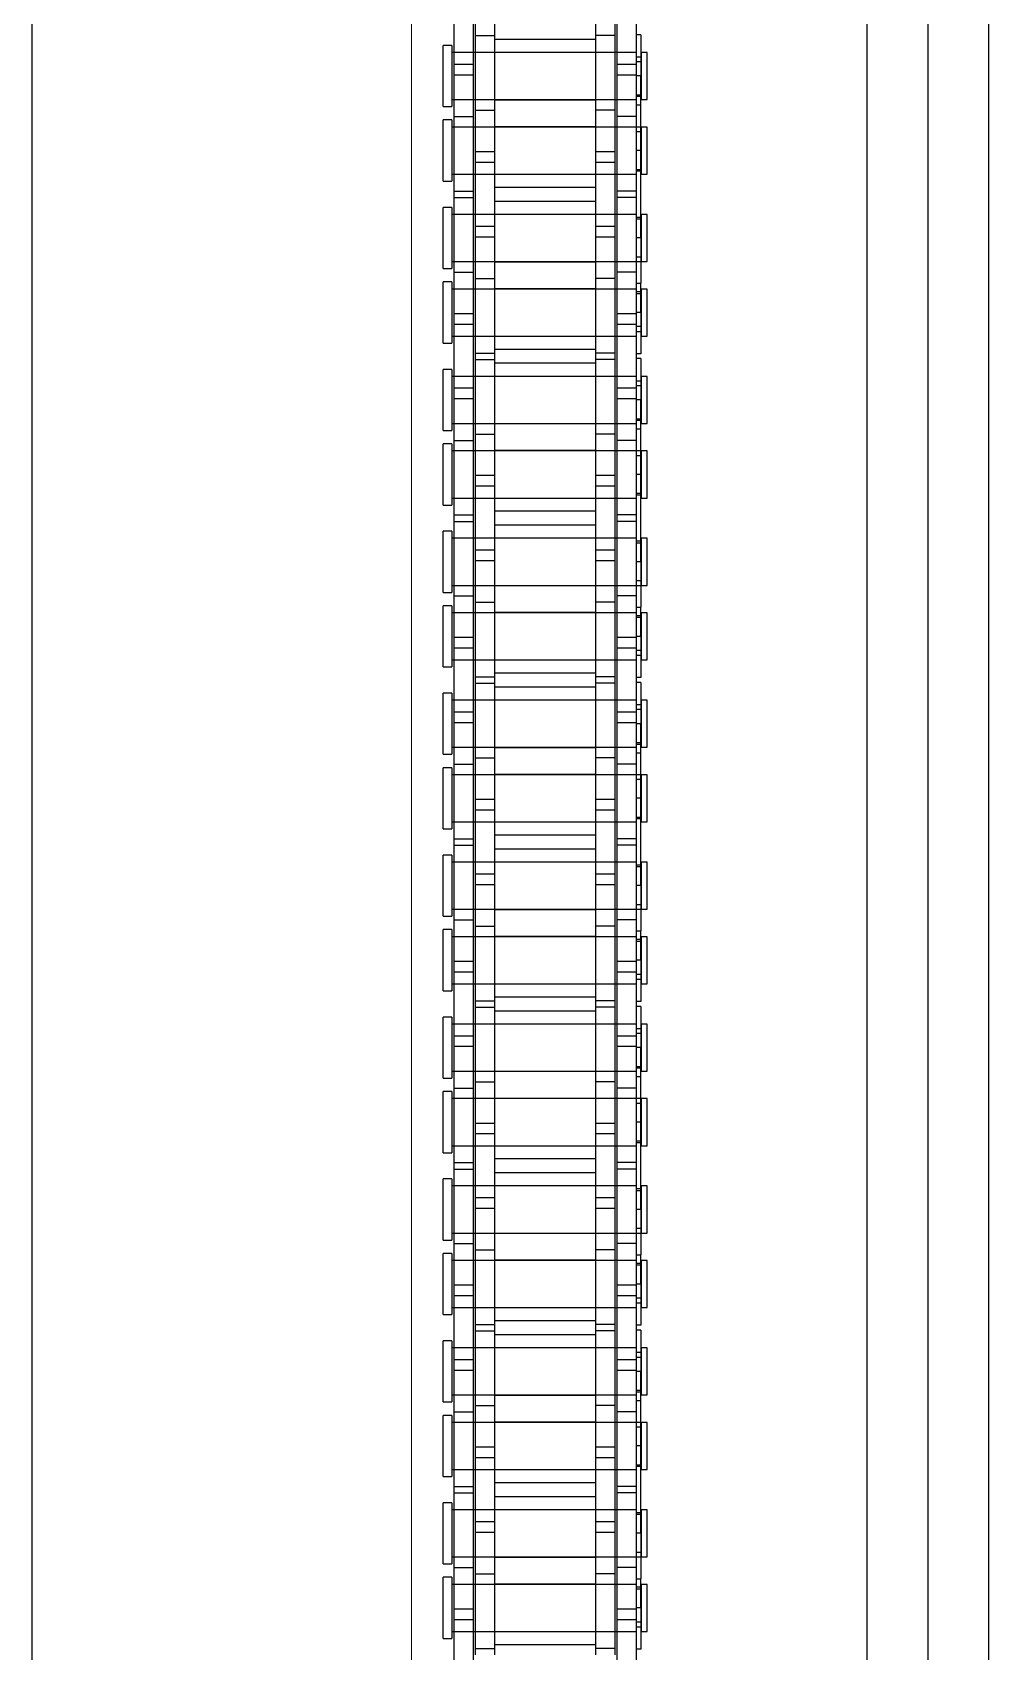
# Model space of a CAD drawing. Header units: metres. Extents: x 0 to 63075, y 0 to 44550.
# Drawn here: x 14171.9 to 14246.9, y 27528.3 to 27655.3 of the extents above; entities that cross this region are included whole.
import ezdxf

# ---------------------------------------------------------------- set-up
doc = ezdxf.new("R2010")
doc.units = ezdxf.units.M
doc.header["$LTSCALE"] = 75
for name, pattern in [('CENTER2', [28.575, 19.05, -3.175, 3.175, -3.175]), ('CENTERX2', [101.6, 63.5, -12.7, 12.7, -12.7]), ('HIDDEN2', [4.7625, 3.175, -1.5875])]:
    doc.linetypes.add(name, pattern=pattern)
for name, color, linetype in [('SC1', 7, 'CENTER2'), ('SDM', 7, 'Continuous'), ('SL4', 4, 'Continuous'), ('ST1', 7, 'HIDDEN2')]:
    doc.layers.add(name, color=color, linetype=linetype)

# ---------------------------------------------------------------- blocks, each defined once
blk = doc.blocks.new('A$Ca53c419a')
at = {"layer": 'SL4'}
for p, q in [((2339.74, 281.24), (3664.71, 281.24)), ((2339.74, 215.76), (3664.71, 215.76)), ((3664.71, 206.24), (2339.74, 206.24))]:
    blk.add_line(p, q, dxfattribs=at)
at = {"layer": 'ST1'}
for p, q in [((3099.53, 249), (3104.33, 249)), ((3099.53, 249), (3099.53, 248.34)), ((3104.33, 248.34), (3104.33, 249)), ((3105.38, 249), (3110.17, 249)), ((3105.38, 249), (3105.38, 248.34)), ((3110.17, 248.34), (3110.17, 249)), ((3112.23, 249), (3117.03, 249)), ((3112.23, 249), (3112.23, 248.34)), ((3117.03, 248.34), (3117.03, 249)), ((3118.08, 249), (3122.87, 249)), ((3118.08, 249), (3118.08, 248.34)), ((3122.87, 248.34), (3122.87, 249)), ((3124.93, 249), (3129.73, 249)), ((3124.93, 249), (3124.93, 248.34)), ((3129.73, 248.34), (3129.73, 249)), ((3130.78, 249), (3135.57, 249)), ((3130.78, 249), (3130.78, 248.34)), ((3135.57, 248.34), (3135.57, 249)), ((3137.63, 249), (3142.43, 249)), ((3137.63, 249), (3137.63, 248.34)), ((3142.43, 248.34), (3142.43, 249)), ((3143.48, 249), (3148.27, 249)), ((3143.48, 249), (3143.48, 248.34)), ((3148.27, 248.34), (3148.27, 249)), ((3150.33, 249), (3155.13, 249)), ((3150.33, 249), (3150.33, 248.34)), ((3155.13, 248.34), (3155.13, 249)), ((3156.18, 249), (3160.97, 249)), ((3156.18, 249), (3156.18, 248.34)), ((3160.97, 248.34), (3160.97, 249)), ((3163.03, 249), (3167.83, 249)), ((3163.03, 249), (3163.03, 248.34)), ((3167.83, 248.34), (3167.83, 249)), ((3168.88, 249), (3173.67, 249)), ((3168.88, 249), (3168.88, 248.34)), ((3173.67, 248.34), (3173.67, 249)), ((3175.73, 249), (3180.53, 249)), ((3175.73, 249), (3175.73, 248.34)), ((3180.53, 248.34), (3180.53, 249)), ((3181.58, 249), (3186.37, 249)), ((3181.58, 249), (3181.58, 248.34)), ((3186.37, 248.34), (3186.37, 249)), ((3188.43, 249), (3193.23, 249)), ((3188.43, 249), (3188.43, 248.34)), ((3193.23, 248.34), (3193.23, 249)), ((3194.28, 249), (3199.07, 249)), ((3194.28, 249), (3194.28, 248.34)), ((3199.07, 248.34), (3199.07, 249)), ((3201.13, 249), (3205.93, 249)), ((3201.13, 249), (3201.13, 248.34)), ((3205.93, 248.34), (3205.93, 249)), ((3206.98, 249), (3211.77, 249)), ((3206.98, 249), (3206.98, 248.34)), ((3211.77, 248.34), (3211.77, 249)), ((3213.83, 249), (3218.63, 249)), ((3213.83, 249), (3213.83, 248.34)), ((3218.63, 248.34), (3218.63, 249)), ((3219.68, 249), (3224.47, 249)), ((3219.68, 249), (3219.68, 248.34)), ((3224.47, 248.34), (3224.47, 249)), ((3091.9, 248.16), (3101, 248.16)), ((3104.33, 248.34), (3099.53, 248.34)), ((3100.08, 248.34), (3100.08, 233.84)), ((3100.08, 248.16), (3100.08, 246.64)), ((3101, 248.16), (3101.86, 248.16)), ((3101, 246.64), (3101, 248.16)), ((3101.86, 248.16), (3110.95, 248.16)), ((3101.86, 248.16), (3101.86, 246.64)), ((3103.77, 233.84), (3103.77, 248.34)), ((3103.77, 246.64), (3103.77, 248.16)), ((3105.1, 248.16), (3105.1, 246.64)), ((3110.17, 248.34), (3105.38, 248.34)), ((3105.93, 248.34), (3105.93, 233.84)), ((3105.93, 248.16), (3105.93, 246.64)), ((3109.62, 233.84), (3109.62, 248.34)), ((3109.62, 246.64), (3109.62, 248.16)), ((3110.95, 248.16), (3110.95, 246.64)), ((3110.95, 248.16), (3117.3, 248.16)), ((3111.45, 248.16), (3111.45, 246.64)), ((3117.03, 248.34), (3112.23, 248.34)), ((3112.78, 248.34), (3112.78, 233.84)), ((3112.78, 248.16), (3112.78, 246.64)), ((3116.47, 233.84), (3116.47, 248.34)), ((3116.47, 246.64), (3116.47, 248.16)), ((3117.3, 248.16), (3117.3, 246.64)), ((3117.3, 248.16), (3126.4, 248.16)), ((3122.87, 248.34), (3118.08, 248.34)), ((3118.63, 248.34), (3118.63, 233.84)), ((3118.63, 248.16), (3118.63, 246.64)), ((3120.55, 246.64), (3120.55, 248.16)), ((3121.41, 248.16), (3121.41, 246.64)), ((3122.32, 233.84), (3122.32, 248.34)), ((3122.32, 246.64), (3122.32, 248.16)), ((3129.73, 248.34), (3124.93, 248.34)), ((3125.48, 248.34), (3125.48, 233.84)), ((3125.48, 248.16), (3125.48, 246.64)), ((3126.4, 248.16), (3127.26, 248.16)), ((3126.4, 246.64), (3126.4, 248.16)), ((3127.26, 248.16), (3136.35, 248.16)), ((3127.26, 248.16), (3127.26, 246.64)), ((3129.17, 233.84), (3129.17, 248.34)), ((3129.17, 246.64), (3129.17, 248.16)), ((3130.5, 248.16), (3130.5, 246.64)), ((3135.57, 248.34), (3130.78, 248.34)), ((3131.33, 248.34), (3131.33, 233.84)), ((3131.33, 248.16), (3131.33, 246.64)), ((3135.02, 233.84), (3135.02, 248.34)), ((3135.02, 246.64), (3135.02, 248.16)), ((3136.35, 248.16), (3136.35, 246.64)), ((3136.35, 248.16), (3142.7, 248.16)), ((3136.85, 248.16), (3136.85, 246.64)), ((3142.43, 248.34), (3137.63, 248.34)), ((3138.18, 248.34), (3138.18, 233.84)), ((3138.18, 248.16), (3138.18, 246.64)), ((3141.87, 233.84), (3141.87, 248.34)), ((3141.87, 246.64), (3141.87, 248.16)), ((3142.7, 248.16), (3142.7, 246.64)), ((3142.7, 248.16), (3151.8, 248.16)), ((3148.27, 248.34), (3143.48, 248.34)), ((3144.03, 248.34), (3144.03, 233.84)), ((3144.03, 248.16), (3144.03, 246.64)), ((3145.95, 246.64), (3145.95, 248.16)), ((3146.81, 248.16), (3146.81, 246.64)), ((3147.72, 233.84), (3147.72, 248.34)), ((3147.72, 246.64), (3147.72, 248.16)), ((3155.13, 248.34), (3150.33, 248.34)), ((3150.88, 248.34), (3150.88, 233.84)), ((3150.88, 248.16), (3150.88, 246.64)), ((3151.8, 248.16), (3152.66, 248.16)), ((3151.8, 246.64), (3151.8, 248.16)), ((3152.66, 248.16), (3161.75, 248.16)), ((3152.66, 248.16), (3152.66, 246.64)), ((3154.57, 233.84), (3154.57, 248.34)), ((3154.57, 246.64), (3154.57, 248.16)), ((3155.9, 248.16), (3155.9, 246.64)), ((3160.97, 248.34), (3156.18, 248.34)), ((3156.73, 248.34), (3156.73, 233.84)), ((3156.73, 248.16), (3156.73, 246.64)), ((3160.42, 233.84), (3160.42, 248.34)), ((3160.42, 246.64), (3160.42, 248.16)), ((3161.75, 248.16), (3161.75, 246.64)), ((3161.75, 248.16), (3168.1, 248.16)), ((3162.25, 248.16), (3162.25, 246.64)), ((3167.83, 248.34), (3163.03, 248.34)), ((3163.58, 248.34), (3163.58, 233.84)), ((3163.58, 248.16), (3163.58, 246.64)), ((3167.27, 233.84), (3167.27, 248.34)), ((3167.27, 246.64), (3167.27, 248.16)), ((3168.1, 248.16), (3168.1, 246.64)), ((3168.1, 248.16), (3177.2, 248.16)), ((3173.67, 248.34), (3168.88, 248.34)), ((3169.43, 248.34), (3169.43, 233.84)), ((3169.43, 248.16), (3169.43, 246.64)), ((3171.35, 246.64), (3171.35, 248.16)), ((3172.21, 248.16), (3172.21, 246.64)), ((3173.12, 233.84), (3173.12, 248.34)), ((3173.12, 246.64), (3173.12, 248.16)), ((3180.53, 248.34), (3175.73, 248.34)), ((3176.28, 248.34), (3176.28, 233.84)), ((3176.28, 248.16), (3176.28, 246.64)), ((3177.2, 248.16), (3178.06, 248.16)), ((3177.2, 246.64), (3177.2, 248.16)), ((3178.06, 248.16), (3187.15, 248.16)), ((3178.06, 248.16), (3178.06, 246.64)), ((3179.97, 233.84), (3179.97, 248.34)), ((3179.97, 246.64), (3179.97, 248.16)), ((3181.3, 248.16), (3181.3, 246.64)), ((3186.37, 248.34), (3181.58, 248.34)), ((3182.13, 248.34), (3182.13, 233.84)), ((3182.13, 248.16), (3182.13, 246.64)), ((3185.82, 233.84), (3185.82, 248.34)), ((3185.82, 246.64), (3185.82, 248.16)), ((3187.15, 248.16), (3187.15, 246.64)), ((3187.15, 248.16), (3193.5, 248.16)), ((3187.65, 248.16), (3187.65, 246.64)), ((3193.23, 248.34), (3188.43, 248.34)), ((3188.98, 248.34), (3188.98, 233.84)), ((3188.98, 248.16), (3188.98, 246.64)), ((3192.67, 233.84), (3192.67, 248.34)), ((3192.67, 246.64), (3192.67, 248.16)), ((3193.5, 248.16), (3193.5, 246.64)), ((3193.5, 248.16), (3202.6, 248.16)), ((3199.07, 248.34), (3194.28, 248.34)), ((3194.83, 248.34), (3194.83, 233.84)), ((3194.83, 248.16), (3194.83, 246.64)), ((3196.75, 246.64), (3196.75, 248.16)), ((3197.61, 248.16), (3197.61, 246.64)), ((3198.52, 233.84), (3198.52, 248.34)), ((3198.52, 246.64), (3198.52, 248.16)), ((3205.93, 248.34), (3201.13, 248.34)), ((3201.68, 248.34), (3201.68, 233.84)), ((3201.68, 248.16), (3201.68, 246.64)), ((3202.6, 248.16), (3203.46, 248.16)), ((3202.6, 246.64), (3202.6, 248.16)), ((3203.46, 248.16), (3212.55, 248.16)), ((3203.46, 248.16), (3203.46, 246.64)), ((3205.37, 233.84), (3205.37, 248.34)), ((3205.37, 246.64), (3205.37, 248.16)), ((3206.7, 248.16), (3206.7, 246.64)), ((3211.77, 248.34), (3206.98, 248.34)), ((3207.53, 248.34), (3207.53, 233.84)), ((3207.53, 248.16), (3207.53, 246.64)), ((3211.22, 233.84), (3211.22, 248.34)), ((3211.22, 246.64), (3211.22, 248.16)), ((3212.55, 248.16), (3212.55, 246.64)), ((3212.55, 248.16), (3218.9, 248.16)), ((3213.05, 248.16), (3213.05, 246.64)), ((3218.63, 248.34), (3213.83, 248.34)), ((3214.38, 248.34), (3214.38, 233.84)), ((3214.38, 248.16), (3214.38, 246.64)), ((3218.07, 233.84), (3218.07, 248.34)), ((3218.07, 246.64), (3218.07, 248.16)), ((3218.9, 248.16), (3218.9, 246.64)), ((3218.9, 248.16), (3228, 248.16)), ((3224.47, 248.34), (3219.68, 248.34)), ((3220.23, 248.34), (3220.23, 233.84)), ((3220.23, 248.16), (3220.23, 246.64)), ((3222.15, 246.64), (3222.15, 248.16)), ((3223.01, 248.16), (3223.01, 246.64)), ((3223.92, 233.84), (3223.92, 248.34)), ((3223.92, 246.64), (3223.92, 248.16)), ((3091.9, 246.64), (3101, 246.64)), ((3098.25, 246.48), (3104.6, 246.48)), ((3098.75, 246.48), (3098.75, 244.96)), ((3100.08, 246.48), (3100.08, 244.96)), ((3101, 246.64), (3101.86, 246.64)), ((3101.86, 246.64), (3110.95, 246.64)), ((3103.77, 244.96), (3103.77, 246.48)), ((3104.6, 246.48), (3104.6, 244.96)), ((3104.6, 246.48), (3113.7, 246.48)), ((3105.93, 246.48), (3105.93, 244.96)), ((3107.85, 244.96), (3107.85, 246.48)), ((3108.71, 246.48), (3108.71, 244.96)), ((3109.62, 244.96), (3109.62, 246.48)), ((3110.95, 246.64), (3117.3, 246.64)), ((3112.78, 246.48), (3112.78, 244.96)), ((3113.7, 246.48), (3114.56, 246.48)), ((3113.7, 244.96), (3113.7, 246.48)), ((3114.56, 246.48), (3123.65, 246.48)), ((3114.56, 246.48), (3114.56, 244.96)), ((3116.47, 244.96), (3116.47, 246.48)), ((3117.3, 246.64), (3126.4, 246.64)), ((3117.8, 246.48), (3117.8, 244.96)), ((3118.63, 246.48), (3118.63, 244.96)), ((3122.32, 244.96), (3122.32, 246.48)), ((3123.65, 246.48), (3123.65, 244.96)), ((3123.65, 246.48), (3130, 246.48)), ((3124.15, 246.48), (3124.15, 244.96)), ((3125.48, 246.48), (3125.48, 244.96)), ((3126.4, 246.64), (3127.26, 246.64)), ((3127.26, 246.64), (3136.35, 246.64)), ((3129.17, 244.96), (3129.17, 246.48)), ((3130, 246.48), (3130, 244.96)), ((3130, 246.48), (3139.1, 246.48)), ((3131.33, 246.48), (3131.33, 244.96)), ((3133.25, 244.96), (3133.25, 246.48)), ((3134.11, 246.48), (3134.11, 244.96)), ((3135.02, 244.96), (3135.02, 246.48)), ((3136.35, 246.64), (3142.7, 246.64)), ((3138.18, 246.48), (3138.18, 244.96)), ((3139.1, 246.48), (3139.96, 246.48)), ((3139.1, 244.96), (3139.1, 246.48)), ((3139.96, 246.48), (3149.05, 246.48)), ((3139.96, 246.48), (3139.96, 244.96)), ((3141.87, 244.96), (3141.87, 246.48)), ((3142.7, 246.64), (3151.8, 246.64)), ((3143.2, 246.48), (3143.2, 244.96)), ((3144.03, 246.48), (3144.03, 244.96)), ((3147.72, 244.96), (3147.72, 246.48)), ((3149.05, 246.48), (3149.05, 244.96)), ((3149.05, 246.48), (3155.4, 246.48)), ((3149.55, 246.48), (3149.55, 244.96)), ((3150.88, 246.48), (3150.88, 244.96)), ((3151.8, 246.64), (3152.66, 246.64)), ((3152.66, 246.64), (3161.75, 246.64)), ((3154.57, 244.96), (3154.57, 246.48)), ((3155.4, 246.48), (3155.4, 244.96)), ((3155.4, 246.48), (3164.5, 246.48)), ((3156.73, 246.48), (3156.73, 244.96)), ((3158.65, 244.96), (3158.65, 246.48)), ((3159.51, 246.48), (3159.51, 244.96)), ((3160.42, 244.96), (3160.42, 246.48)), ((3161.75, 246.64), (3168.1, 246.64)), ((3163.58, 246.48), (3163.58, 244.96)), ((3164.5, 246.48), (3165.36, 246.48)), ((3164.5, 244.96), (3164.5, 246.48)), ((3165.36, 246.48), (3174.45, 246.48)), ((3165.36, 246.48), (3165.36, 244.96)), ((3167.27, 244.96), (3167.27, 246.48)), ((3168.1, 246.64), (3177.2, 246.64)), ((3168.6, 246.48), (3168.6, 244.96)), ((3169.43, 246.48), (3169.43, 244.96)), ((3173.12, 244.96), (3173.12, 246.48)), ((3174.45, 246.48), (3174.45, 244.96)), ((3174.45, 246.48), (3180.8, 246.48)), ((3174.95, 246.48), (3174.95, 244.96)), ((3176.28, 246.48), (3176.28, 244.96)), ((3177.2, 246.64), (3178.06, 246.64)), ((3178.06, 246.64), (3187.15, 246.64)), ((3179.97, 244.96), (3179.97, 246.48)), ((3180.8, 246.48), (3180.8, 244.96)), ((3180.8, 246.48), (3189.9, 246.48)), ((3182.13, 246.48), (3182.13, 244.96)), ((3184.05, 244.96), (3184.05, 246.48)), ((3184.91, 246.48), (3184.91, 244.96)), ((3185.82, 244.96), (3185.82, 246.48)), ((3187.15, 246.64), (3193.5, 246.64)), ((3188.98, 246.48), (3188.98, 244.96)), ((3189.9, 246.48), (3190.76, 246.48)), ((3189.9, 244.96), (3189.9, 246.48)), ((3190.76, 246.48), (3199.85, 246.48)), ((3190.76, 246.48), (3190.76, 244.96)), ((3192.67, 244.96), (3192.67, 246.48)), ((3193.5, 246.64), (3202.6, 246.64)), ((3194, 246.48), (3194, 244.96)), ((3194.83, 246.48), (3194.83, 244.96)), ((3198.52, 244.96), (3198.52, 246.48)), ((3199.85, 246.48), (3199.85, 244.96)), ((3199.85, 246.48), (3206.2, 246.48)), ((3200.35, 246.48), (3200.35, 244.96)), ((3201.68, 246.48), (3201.68, 244.96)), ((3202.6, 246.64), (3203.46, 246.64)), ((3203.46, 246.64), (3212.55, 246.64)), ((3205.37, 244.96), (3205.37, 246.48)), ((3206.2, 246.48), (3206.2, 244.96)), ((3206.2, 246.48), (3215.3, 246.48)), ((3207.53, 246.48), (3207.53, 244.96)), ((3209.45, 244.96), (3209.45, 246.48)), ((3210.31, 246.48), (3210.31, 244.96)), ((3211.22, 244.96), (3211.22, 246.48)), ((3212.55, 246.64), (3218.9, 246.64)), ((3214.38, 246.48), (3214.38, 244.96)), ((3215.3, 246.48), (3216.16, 246.48)), ((3215.3, 244.96), (3215.3, 246.48)), ((3216.16, 246.48), (3225.25, 246.48)), ((3216.16, 246.48), (3216.16, 244.96)), ((3218.07, 244.96), (3218.07, 246.48)), ((3218.9, 246.64), (3228, 246.64)), ((3219.4, 246.48), (3219.4, 244.96)), ((3220.23, 246.48), (3220.23, 244.96)), ((3223.92, 244.96), (3223.92, 246.48)), ((3225.25, 246.48), (3225.25, 244.96)), ((3225.25, 246.48), (3231.6, 246.48)), ((3098.25, 244.96), (3104.6, 244.96)), ((3099.04, 237.03), (3099.04, 244.96)), ((3100.08, 244.96), (3100.08, 237.03)), ((3103.77, 237.03), (3103.77, 244.96)), ((3103.82, 244.96), (3103.82, 237.03)), ((3104.6, 244.96), (3113.7, 244.96)), ((3105.89, 237.03), (3105.89, 244.96)), ((3105.93, 244.96), (3105.93, 237.03)), ((3109.62, 237.03), (3109.62, 244.96)), ((3110.67, 244.96), (3110.67, 237.03)), ((3111.74, 237.03), (3111.74, 244.96)), ((3112.78, 244.96), (3112.78, 237.03)), ((3113.7, 244.96), (3114.56, 244.96)), ((3114.56, 244.96), (3123.65, 244.96)), ((3116.47, 237.03), (3116.47, 244.96)), ((3116.52, 244.96), (3116.52, 237.03)), ((3118.59, 237.03), (3118.59, 244.96)), ((3118.63, 244.96), (3118.63, 237.03)), ((3122.32, 237.03), (3122.32, 244.96)), ((3123.37, 244.96), (3123.37, 237.03)), ((3123.65, 244.96), (3130, 244.96)), ((3124.44, 237.03), (3124.44, 244.96)), ((3125.48, 244.96), (3125.48, 237.03)), ((3129.17, 237.03), (3129.17, 244.96)), ((3129.22, 244.96), (3129.22, 237.03)), ((3130, 244.96), (3139.1, 244.96)), ((3131.29, 237.03), (3131.29, 244.96)), ((3131.33, 244.96), (3131.33, 237.03)), ((3135.02, 237.03), (3135.02, 244.96)), ((3136.07, 244.96), (3136.07, 237.03)), ((3137.14, 237.03), (3137.14, 244.96)), ((3138.18, 244.96), (3138.18, 237.03)), ((3139.1, 244.96), (3139.96, 244.96)), ((3139.96, 244.96), (3149.05, 244.96)), ((3141.87, 237.03), (3141.87, 244.96)), ((3141.92, 244.96), (3141.92, 237.03)), ((3143.99, 237.03), (3143.99, 244.96)), ((3144.03, 244.96), (3144.03, 237.03)), ((3147.72, 237.03), (3147.72, 244.96)), ((3148.77, 244.96), (3148.77, 237.03)), ((3149.05, 244.96), (3155.4, 244.96)), ((3149.84, 237.03), (3149.84, 244.96)), ((3150.88, 244.96), (3150.88, 237.03)), ((3154.57, 237.03), (3154.57, 244.96)), ((3154.62, 244.96), (3154.62, 237.03)), ((3155.4, 244.96), (3164.5, 244.96)), ((3156.69, 237.03), (3156.69, 244.96)), ((3156.73, 244.96), (3156.73, 237.03)), ((3160.42, 237.03), (3160.42, 244.96)), ((3161.47, 244.96), (3161.47, 237.03)), ((3162.54, 237.03), (3162.54, 244.96)), ((3163.58, 244.96), (3163.58, 237.03)), ((3164.5, 244.96), (3165.36, 244.96)), ((3165.36, 244.96), (3174.45, 244.96)), ((3167.27, 237.03), (3167.27, 244.96)), ((3167.32, 244.96), (3167.32, 237.03)), ((3169.39, 237.03), (3169.39, 244.96)), ((3169.43, 244.96), (3169.43, 237.03)), ((3173.12, 237.03), (3173.12, 244.96)), ((3174.17, 244.96), (3174.17, 237.03)), ((3174.45, 244.96), (3180.8, 244.96)), ((3175.24, 237.03), (3175.24, 244.96)), ((3176.28, 244.96), (3176.28, 237.03)), ((3179.97, 237.03), (3179.97, 244.96)), ((3180.02, 244.96), (3180.02, 237.03)), ((3180.8, 244.96), (3189.9, 244.96)), ((3182.09, 237.03), (3182.09, 244.96)), ((3182.13, 244.96), (3182.13, 237.03)), ((3185.82, 237.03), (3185.82, 244.96)), ((3186.87, 244.96), (3186.87, 237.03)), ((3187.94, 237.03), (3187.94, 244.96)), ((3188.98, 244.96), (3188.98, 237.03)), ((3189.9, 244.96), (3190.76, 244.96)), ((3190.76, 244.96), (3199.85, 244.96)), ((3192.67, 237.03), (3192.67, 244.96)), ((3192.72, 244.96), (3192.72, 237.03)), ((3194.79, 237.03), (3194.79, 244.96)), ((3194.83, 244.96), (3194.83, 237.03)), ((3198.52, 237.03), (3198.52, 244.96)), ((3199.57, 244.96), (3199.57, 237.03)), ((3199.85, 244.96), (3206.2, 244.96)), ((3200.64, 237.03), (3200.64, 244.96)), ((3201.68, 244.96), (3201.68, 237.03)), ((3205.37, 237.03), (3205.37, 244.96)), ((3205.42, 244.96), (3205.42, 237.03)), ((3206.2, 244.96), (3215.3, 244.96)), ((3207.49, 237.03), (3207.49, 244.96)), ((3207.53, 244.96), (3207.53, 237.03)), ((3211.22, 237.03), (3211.22, 244.96)), ((3212.27, 244.96), (3212.27, 237.03)), ((3213.34, 237.03), (3213.34, 244.96)), ((3214.38, 244.96), (3214.38, 237.03)), ((3215.3, 244.96), (3216.16, 244.96)), ((3216.16, 244.96), (3225.25, 244.96)), ((3218.07, 237.03), (3218.07, 244.96)), ((3218.12, 244.96), (3218.12, 237.03)), ((3220.19, 237.03), (3220.19, 244.96)), ((3220.23, 244.96), (3220.23, 237.03)), ((3223.92, 237.03), (3223.92, 244.96)), ((3224.97, 244.96), (3224.97, 237.03)), ((3225.25, 244.96), (3231.6, 244.96)), ((3098.25, 237.03), (3104.6, 237.03)), ((3098.75, 235.51), (3098.75, 237.03)), ((3100.08, 237.03), (3100.08, 235.51)), ((3103.77, 235.51), (3103.77, 237.03)), ((3104.6, 235.51), (3104.6, 237.03)), ((3104.6, 237.03), (3113.7, 237.03)), ((3105.93, 237.03), (3105.93, 235.51)), ((3107.85, 235.51), (3107.85, 237.03)), ((3108.71, 237.03), (3108.71, 235.51)), ((3109.62, 235.51), (3109.62, 237.03)), ((3112.78, 237.03), (3112.78, 235.51)), ((3113.7, 237.03), (3114.56, 237.03)), ((3113.7, 235.51), (3113.7, 237.03)), ((3114.56, 237.03), (3123.65, 237.03)), ((3114.56, 237.03), (3114.56, 235.51)), ((3116.47, 235.51), (3116.47, 237.03)), ((3117.8, 235.51), (3117.8, 237.03)), ((3118.63, 237.03), (3118.63, 235.51)), ((3122.32, 235.51), (3122.32, 237.03)), ((3123.65, 235.51), (3123.65, 237.03)), ((3123.65, 237.03), (3130, 237.03)), ((3124.15, 235.51), (3124.15, 237.03)), ((3125.48, 237.03), (3125.48, 235.51)), ((3129.17, 235.51), (3129.17, 237.03)), ((3130, 235.51), (3130, 237.03)), ((3130, 237.03), (3139.1, 237.03)), ((3131.33, 237.03), (3131.33, 235.51)), ((3133.25, 235.51), (3133.25, 237.03)), ((3134.11, 237.03), (3134.11, 235.51)), ((3135.02, 235.51), (3135.02, 237.03)), ((3138.18, 237.03), (3138.18, 235.51)), ((3139.1, 237.03), (3139.96, 237.03)), ((3139.1, 235.51), (3139.1, 237.03)), ((3139.96, 237.03), (3149.05, 237.03)), ((3139.96, 237.03), (3139.96, 235.51)), ((3141.87, 235.51), (3141.87, 237.03)), ((3143.2, 235.51), (3143.2, 237.03)), ((3144.03, 237.03), (3144.03, 235.51)), ((3147.72, 235.51), (3147.72, 237.03)), ((3149.05, 235.51), (3149.05, 237.03)), ((3149.05, 237.03), (3155.4, 237.03)), ((3149.55, 235.51), (3149.55, 237.03)), ((3150.88, 237.03), (3150.88, 235.51)), ((3154.57, 235.51), (3154.57, 237.03)), ((3155.4, 235.51), (3155.4, 237.03)), ((3155.4, 237.03), (3164.5, 237.03)), ((3156.73, 237.03), (3156.73, 235.51)), ((3158.65, 235.51), (3158.65, 237.03)), ((3159.51, 237.03), (3159.51, 235.51)), ((3160.42, 235.51), (3160.42, 237.03)), ((3163.58, 237.03), (3163.58, 235.51)), ((3164.5, 237.03), (3165.36, 237.03)), ((3164.5, 235.51), (3164.5, 237.03)), ((3165.36, 237.03), (3174.45, 237.03)), ((3165.36, 237.03), (3165.36, 235.51)), ((3167.27, 235.51), (3167.27, 237.03)), ((3168.6, 235.51), (3168.6, 237.03)), ((3169.43, 237.03), (3169.43, 235.51)), ((3173.12, 235.51), (3173.12, 237.03)), ((3174.45, 235.51), (3174.45, 237.03)), ((3174.45, 237.03), (3180.8, 237.03)), ((3174.95, 235.51), (3174.95, 237.03)), ((3176.28, 237.03), (3176.28, 235.51)), ((3179.97, 235.51), (3179.97, 237.03)), ((3180.8, 235.51), (3180.8, 237.03)), ((3180.8, 237.03), (3189.9, 237.03)), ((3182.13, 237.03), (3182.13, 235.51)), ((3184.05, 235.51), (3184.05, 237.03)), ((3184.91, 237.03), (3184.91, 235.51)), ((3185.82, 235.51), (3185.82, 237.03)), ((3188.98, 237.03), (3188.98, 235.51)), ((3189.9, 237.03), (3190.76, 237.03)), ((3189.9, 235.51), (3189.9, 237.03)), ((3190.76, 237.03), (3199.85, 237.03)), ((3190.76, 237.03), (3190.76, 235.51)), ((3192.67, 235.51), (3192.67, 237.03)), ((3194, 235.51), (3194, 237.03)), ((3194.83, 237.03), (3194.83, 235.51)), ((3198.52, 235.51), (3198.52, 237.03)), ((3199.85, 235.51), (3199.85, 237.03)), ((3199.85, 237.03), (3206.2, 237.03)), ((3200.35, 235.51), (3200.35, 237.03)), ((3201.68, 237.03), (3201.68, 235.51)), ((3205.37, 235.51), (3205.37, 237.03)), ((3206.2, 235.51), (3206.2, 237.03)), ((3206.2, 237.03), (3215.3, 237.03)), ((3207.53, 237.03), (3207.53, 235.51)), ((3209.45, 235.51), (3209.45, 237.03)), ((3210.31, 237.03), (3210.31, 235.51)), ((3211.22, 235.51), (3211.22, 237.03)), ((3214.38, 237.03), (3214.38, 235.51)), ((3215.3, 237.03), (3216.16, 237.03)), ((3215.3, 235.51), (3215.3, 237.03)), ((3216.16, 237.03), (3225.25, 237.03)), ((3216.16, 237.03), (3216.16, 235.51)), ((3218.07, 235.51), (3218.07, 237.03)), ((3219.4, 235.51), (3219.4, 237.03)), ((3220.23, 237.03), (3220.23, 235.51)), ((3223.92, 235.51), (3223.92, 237.03)), ((3225.25, 235.51), (3225.25, 237.03)), ((3225.25, 237.03), (3231.6, 237.03)), ((3091.9, 235.36), (3101, 235.36)), ((3098.25, 235.51), (3104.6, 235.51)), ((3100.08, 235.36), (3100.08, 233.84)), ((3101, 235.36), (3101.86, 235.36)), ((3101, 233.84), (3101, 235.36)), ((3101.86, 235.36), (3110.95, 235.36)), ((3101.86, 235.36), (3101.86, 233.84)), ((3103.77, 233.84), (3103.77, 235.36)), ((3104.6, 235.51), (3113.7, 235.51)), ((3105.1, 233.84), (3105.1, 235.36)), ((3105.93, 235.36), (3105.93, 233.51)), ((3109.62, 233.84), (3109.62, 235.36)), ((3110.95, 233.84), (3110.95, 235.36)), ((3110.95, 235.36), (3117.3, 235.36)), ((3111.45, 233.84), (3111.45, 235.36)), ((3112.78, 235.36), (3112.78, 233.84)), ((3113.7, 235.51), (3114.56, 235.51)), ((3114.56, 235.51), (3123.65, 235.51)), ((3116.47, 233.51), (3116.47, 235.36)), ((3117.3, 233.84), (3117.3, 235.36)), ((3117.3, 235.36), (3126.4, 235.36)), ((3118.63, 235.36), (3118.63, 233.84)), ((3120.55, 233.84), (3120.55, 235.36)), ((3121.41, 235.36), (3121.41, 233.84)), ((3122.32, 233.84), (3122.32, 235.36)), ((3123.65, 235.51), (3130, 235.51)), ((3125.48, 235.36), (3125.48, 233.84)), ((3126.4, 235.36), (3127.26, 235.36)), ((3126.4, 233.84), (3126.4, 235.36)), ((3127.26, 235.36), (3136.35, 235.36)), ((3127.26, 235.36), (3127.26, 233.84)), ((3129.17, 233.84), (3129.17, 235.36)), ((3130, 235.51), (3139.1, 235.51)), ((3130.5, 233.84), (3130.5, 235.36)), ((3131.33, 235.36), (3131.33, 233.51)), ((3135.02, 233.84), (3135.02, 235.36)), ((3136.35, 233.84), (3136.35, 235.36)), ((3136.35, 235.36), (3142.7, 235.36)), ((3136.85, 233.84), (3136.85, 235.36)), ((3138.18, 235.36), (3138.18, 233.84)), ((3139.1, 235.51), (3139.96, 235.51)), ((3139.96, 235.51), (3149.05, 235.51)), ((3141.87, 233.51), (3141.87, 235.36)), ((3142.7, 233.84), (3142.7, 235.36)), ((3142.7, 235.36), (3151.8, 235.36)), ((3144.03, 235.36), (3144.03, 233.84)), ((3145.95, 233.84), (3145.95, 235.36)), ((3146.81, 235.36), (3146.81, 233.84)), ((3147.72, 233.84), (3147.72, 235.36)), ((3149.05, 235.51), (3155.4, 235.51)), ((3150.88, 235.36), (3150.88, 233.84)), ((3151.8, 235.36), (3152.66, 235.36)), ((3151.8, 233.84), (3151.8, 235.36)), ((3152.66, 235.36), (3161.75, 235.36)), ((3152.66, 235.36), (3152.66, 233.84)), ((3154.57, 233.84), (3154.57, 235.36)), ((3155.4, 235.51), (3164.5, 235.51)), ((3155.9, 233.84), (3155.9, 235.36)), ((3156.73, 235.36), (3156.73, 233.51)), ((3160.42, 233.84), (3160.42, 235.36)), ((3161.75, 233.84), (3161.75, 235.36)), ((3161.75, 235.36), (3168.1, 235.36)), ((3162.25, 233.84), (3162.25, 235.36)), ((3163.58, 235.36), (3163.58, 233.84)), ((3164.5, 235.51), (3165.36, 235.51)), ((3165.36, 235.51), (3174.45, 235.51)), ((3167.27, 233.51), (3167.27, 235.36)), ((3168.1, 233.84), (3168.1, 235.36)), ((3168.1, 235.36), (3177.2, 235.36)), ((3169.43, 235.36), (3169.43, 233.84)), ((3171.35, 233.84), (3171.35, 235.36)), ((3172.21, 235.36), (3172.21, 233.84)), ((3173.12, 233.84), (3173.12, 235.36)), ((3174.45, 235.51), (3180.8, 235.51)), ((3176.28, 235.36), (3176.28, 233.84)), ((3177.2, 235.36), (3178.06, 235.36)), ((3177.2, 233.84), (3177.2, 235.36)), ((3178.06, 235.36), (3187.15, 235.36)), ((3178.06, 235.36), (3178.06, 233.84)), ((3179.97, 233.84), (3179.97, 235.36)), ((3180.8, 235.51), (3189.9, 235.51)), ((3181.3, 233.84), (3181.3, 235.36)), ((3182.13, 235.36), (3182.13, 233.51)), ((3185.82, 233.84), (3185.82, 235.36)), ((3187.15, 233.84), (3187.15, 235.36)), ((3187.15, 235.36), (3193.5, 235.36)), ((3187.65, 233.84), (3187.65, 235.36)), ((3188.98, 235.36), (3188.98, 233.84)), ((3189.9, 235.51), (3190.76, 235.51)), ((3190.76, 235.51), (3199.85, 235.51)), ((3192.67, 233.51), (3192.67, 235.36)), ((3193.5, 233.84), (3193.5, 235.36)), ((3193.5, 235.36), (3202.6, 235.36)), ((3194.83, 235.36), (3194.83, 233.84)), ((3196.75, 233.84), (3196.75, 235.36)), ((3197.61, 235.36), (3197.61, 233.84)), ((3198.52, 233.84), (3198.52, 235.36)), ((3199.85, 235.51), (3206.2, 235.51)), ((3201.68, 235.36), (3201.68, 233.84)), ((3202.6, 235.36), (3203.46, 235.36)), ((3202.6, 233.84), (3202.6, 235.36)), ((3203.46, 235.36), (3212.55, 235.36)), ((3203.46, 235.36), (3203.46, 233.84)), ((3205.37, 233.84), (3205.37, 235.36)), ((3206.2, 235.51), (3215.3, 235.51)), ((3206.7, 233.84), (3206.7, 235.36)), ((3207.53, 235.36), (3207.53, 233.51)), ((3211.22, 233.84), (3211.22, 235.36)), ((3212.55, 233.84), (3212.55, 235.36)), ((3212.55, 235.36), (3218.9, 235.36)), ((3213.05, 233.84), (3213.05, 235.36)), ((3214.38, 235.36), (3214.38, 233.84)), ((3215.3, 235.51), (3216.16, 235.51)), ((3216.16, 235.51), (3225.25, 235.51)), ((3218.07, 233.51), (3218.07, 235.36)), ((3218.9, 233.84), (3218.9, 235.36)), ((3218.9, 235.36), (3228, 235.36)), ((3220.23, 235.36), (3220.23, 233.84)), ((3222.15, 233.84), (3222.15, 235.36)), ((3223.01, 235.36), (3223.01, 233.84)), ((3223.92, 233.84), (3223.92, 235.36)), ((3225.25, 235.51), (3231.6, 235.51)), ((3091.9, 233.84), (3101, 233.84)), ((3098.7, 233.51), (3098.7, 233.84)), ((3100.45, 233.84), (3100.45, 233.47)), ((3100.82, 233.51), (3100.82, 233.84)), ((3101, 233.84), (3101.86, 233.84)), ((3101.86, 233.84), (3110.95, 233.84)), ((3101.93, 233.51), (3101.93, 233.84)), ((3103.4, 233.47), (3103.4, 233.84)), ((3103.55, 233.51), (3103.55, 233.84)), ((3104.22, 233.84), (3104.22, 233.51)), ((3106.3, 233.84), (3106.3, 233.47)), ((3107.78, 233.51), (3107.78, 233.84)), ((3109.25, 233.47), (3109.25, 233.84)), ((3109.39, 233.51), (3109.39, 233.84)), ((3110.95, 233.84), (3117.3, 233.84)), ((3113.01, 233.51), (3113.01, 233.84)), ((3113.15, 233.84), (3113.15, 233.47)), ((3114.63, 233.51), (3114.63, 233.84)), ((3116.1, 233.47), (3116.1, 233.84)), ((3117.3, 233.84), (3126.4, 233.84)), ((3118.18, 233.51), (3118.18, 233.84)), ((3118.86, 233.51), (3118.86, 233.84)), ((3119, 233.84), (3119, 233.47)), ((3120.48, 233.51), (3120.48, 233.84)), ((3121.58, 233.51), (3121.58, 233.84)), ((3121.95, 233.47), (3121.95, 233.84)), ((3123.71, 233.51), (3123.71, 233.84)), ((3124.1, 233.51), (3124.1, 233.84)), ((3125.85, 233.84), (3125.85, 233.47)), ((3126.22, 233.51), (3126.22, 233.84)), ((3126.4, 233.84), (3127.26, 233.84)), ((3127.26, 233.84), (3136.35, 233.84)), ((3127.33, 233.51), (3127.33, 233.84)), ((3128.8, 233.47), (3128.8, 233.84)), ((3128.95, 233.51), (3128.95, 233.84)), ((3129.62, 233.84), (3129.62, 233.51)), ((3131.7, 233.84), (3131.7, 233.47)), ((3133.18, 233.51), (3133.18, 233.84)), ((3134.65, 233.47), (3134.65, 233.84)), ((3134.79, 233.51), (3134.79, 233.84)), ((3136.35, 233.84), (3142.7, 233.84)), ((3138.41, 233.51), (3138.41, 233.84)), ((3138.55, 233.84), (3138.55, 233.47)), ((3140.03, 233.51), (3140.03, 233.84)), ((3141.5, 233.47), (3141.5, 233.84)), ((3142.7, 233.84), (3151.8, 233.84)), ((3143.58, 233.51), (3143.58, 233.84)), ((3144.26, 233.51), (3144.26, 233.84)), ((3144.4, 233.84), (3144.4, 233.47)), ((3145.88, 233.51), (3145.88, 233.84)), ((3146.98, 233.51), (3146.98, 233.84)), ((3147.35, 233.47), (3147.35, 233.84)), ((3149.11, 233.51), (3149.11, 233.84)), ((3149.5, 233.51), (3149.5, 233.84)), ((3151.25, 233.84), (3151.25, 233.47)), ((3151.62, 233.51), (3151.62, 233.84)), ((3151.8, 233.84), (3152.66, 233.84)), ((3152.66, 233.84), (3161.75, 233.84)), ((3152.73, 233.51), (3152.73, 233.84)), ((3154.2, 233.47), (3154.2, 233.84)), ((3154.35, 233.51), (3154.35, 233.84)), ((3155.02, 233.84), (3155.02, 233.51)), ((3157.1, 233.84), (3157.1, 233.47)), ((3158.58, 233.51), (3158.58, 233.84)), ((3160.05, 233.47), (3160.05, 233.84)), ((3160.19, 233.51), (3160.19, 233.84)), ((3161.75, 233.84), (3168.1, 233.84)), ((3163.81, 233.51), (3163.81, 233.84)), ((3163.95, 233.84), (3163.95, 233.47)), ((3165.43, 233.51), (3165.43, 233.84)), ((3166.9, 233.47), (3166.9, 233.84)), ((3168.1, 233.84), (3177.2, 233.84)), ((3168.98, 233.51), (3168.98, 233.84)), ((3169.66, 233.51), (3169.66, 233.84)), ((3169.8, 233.84), (3169.8, 233.47)), ((3171.28, 233.51), (3171.28, 233.84)), ((3172.38, 233.51), (3172.38, 233.84)), ((3172.75, 233.47), (3172.75, 233.84)), ((3174.51, 233.51), (3174.51, 233.84)), ((3174.9, 233.51), (3174.9, 233.84)), ((3176.65, 233.84), (3176.65, 233.47)), ((3177.02, 233.51), (3177.02, 233.84)), ((3177.2, 233.84), (3178.06, 233.84)), ((3178.06, 233.84), (3187.15, 233.84)), ((3178.13, 233.51), (3178.13, 233.84)), ((3179.6, 233.47), (3179.6, 233.84)), ((3179.75, 233.51), (3179.75, 233.84)), ((3180.42, 233.84), (3180.42, 233.51)), ((3182.5, 233.84), (3182.5, 233.47)), ((3183.98, 233.51), (3183.98, 233.84)), ((3185.45, 233.47), (3185.45, 233.84)), ((3185.59, 233.51), (3185.59, 233.84)), ((3187.15, 233.84), (3193.5, 233.84)), ((3189.21, 233.51), (3189.21, 233.84)), ((3189.35, 233.84), (3189.35, 233.47)), ((3190.83, 233.51), (3190.83, 233.84)), ((3192.3, 233.47), (3192.3, 233.84)), ((3193.5, 233.84), (3202.6, 233.84)), ((3194.38, 233.51), (3194.38, 233.84)), ((3195.06, 233.51), (3195.06, 233.84)), ((3195.2, 233.84), (3195.2, 233.47)), ((3196.68, 233.51), (3196.68, 233.84)), ((3197.78, 233.51), (3197.78, 233.84)), ((3198.15, 233.47), (3198.15, 233.84)), ((3199.91, 233.51), (3199.91, 233.84)), ((3200.3, 233.51), (3200.3, 233.84)), ((3202.05, 233.84), (3202.05, 233.47)), ((3202.42, 233.51), (3202.42, 233.84)), ((3202.6, 233.84), (3203.46, 233.84)), ((3203.46, 233.84), (3212.55, 233.84)), ((3203.53, 233.51), (3203.53, 233.84)), ((3205, 233.47), (3205, 233.84)), ((3205.15, 233.51), (3205.15, 233.84)), ((3205.82, 233.84), (3205.82, 233.51)), ((3207.9, 233.84), (3207.9, 233.47)), ((3209.38, 233.51), (3209.38, 233.84)), ((3210.85, 233.47), (3210.85, 233.84)), ((3210.99, 233.51), (3210.99, 233.84)), ((3212.55, 233.84), (3218.9, 233.84)), ((3214.61, 233.51), (3214.61, 233.84)), ((3214.75, 233.84), (3214.75, 233.47)), ((3216.23, 233.51), (3216.23, 233.84)), ((3217.7, 233.47), (3217.7, 233.84)), ((3218.9, 233.84), (3228, 233.84)), ((3219.78, 233.51), (3219.78, 233.84)), ((3220.46, 233.51), (3220.46, 233.84)), ((3220.6, 233.84), (3220.6, 233.47)), ((3222.08, 233.51), (3222.08, 233.84)), ((3223.18, 233.51), (3223.18, 233.84)), ((3223.55, 233.47), (3223.55, 233.84)), ((3225.31, 233.51), (3225.31, 233.84)), ((3101.93, 233.51), (3098.7, 233.51)), ((3103.77, 233.47), (3100.08, 233.47)), ((3100.08, 233.47), (3100.08, 233)), ((3100.08, 233), (3103.77, 233)), ((3101.93, 233.51), (3104.22, 233.51)), ((3103.77, 233), (3103.77, 233.47)), ((3107.78, 233.51), (3104.22, 233.51)), ((3109.62, 233.47), (3105.93, 233.47)), ((3105.93, 233.47), (3105.93, 233)), ((3105.93, 233), (3109.62, 233)), ((3107.78, 233.51), (3120.48, 233.51)), ((3109.62, 233), (3109.62, 233.47)), ((3116.47, 233.47), (3112.78, 233.47)), ((3112.78, 233.47), (3112.78, 233)), ((3112.78, 233), (3116.47, 233)), ((3116.47, 233), (3116.47, 233.47)), ((3122.32, 233.47), (3118.63, 233.47)), ((3118.63, 233.47), (3118.63, 233)), ((3118.63, 233), (3122.32, 233)), ((3123.71, 233.51), (3120.48, 233.51)), ((3122.32, 233), (3122.32, 233.47)), ((3127.33, 233.51), (3124.1, 233.51)), ((3129.17, 233.47), (3125.48, 233.47)), ((3125.48, 233.47), (3125.48, 233)), ((3125.48, 233), (3129.17, 233)), ((3127.33, 233.51), (3129.62, 233.51)), ((3129.17, 233), (3129.17, 233.47)), ((3133.18, 233.51), (3129.62, 233.51)), ((3135.02, 233.47), (3131.33, 233.47)), ((3131.33, 233.47), (3131.33, 233)), ((3131.33, 233), (3135.02, 233)), ((3133.18, 233.51), (3145.88, 233.51)), ((3135.02, 233), (3135.02, 233.47)), ((3141.87, 233.47), (3138.18, 233.47)), ((3138.18, 233.47), (3138.18, 233)), ((3138.18, 233), (3141.87, 233)), ((3141.87, 233), (3141.87, 233.47)), ((3147.72, 233.47), (3144.03, 233.47)), ((3144.03, 233.47), (3144.03, 233)), ((3144.03, 233), (3147.72, 233)), ((3149.11, 233.51), (3145.88, 233.51)), ((3147.72, 233), (3147.72, 233.47)), ((3152.73, 233.51), (3149.5, 233.51)), ((3154.57, 233.47), (3150.88, 233.47)), ((3150.88, 233.47), (3150.88, 233)), ((3150.88, 233), (3154.57, 233)), ((3152.73, 233.51), (3155.02, 233.51)), ((3154.57, 233), (3154.57, 233.47)), ((3158.58, 233.51), (3155.02, 233.51)), ((3160.42, 233.47), (3156.73, 233.47)), ((3156.73, 233.47), (3156.73, 233)), ((3156.73, 233), (3160.42, 233)), ((3158.58, 233.51), (3171.28, 233.51)), ((3160.42, 233), (3160.42, 233.47)), ((3167.27, 233.47), (3163.58, 233.47)), ((3163.58, 233.47), (3163.58, 233)), ((3163.58, 233), (3167.27, 233)), ((3167.27, 233), (3167.27, 233.47)), ((3173.12, 233.47), (3169.43, 233.47)), ((3169.43, 233.47), (3169.43, 233)), ((3169.43, 233), (3173.12, 233)), ((3174.51, 233.51), (3171.28, 233.51)), ((3173.12, 233), (3173.12, 233.47)), ((3178.13, 233.51), (3174.9, 233.51)), ((3179.97, 233.47), (3176.28, 233.47)), ((3176.28, 233.47), (3176.28, 233)), ((3176.28, 233), (3179.97, 233)), ((3178.13, 233.51), (3180.42, 233.51)), ((3179.97, 233), (3179.97, 233.47)), ((3183.98, 233.51), (3180.42, 233.51)), ((3185.82, 233.47), (3182.13, 233.47)), ((3182.13, 233.47), (3182.13, 233)), ((3182.13, 233), (3185.82, 233)), ((3183.98, 233.51), (3196.68, 233.51)), ((3185.82, 233), (3185.82, 233.47)), ((3192.67, 233.47), (3188.98, 233.47)), ((3188.98, 233.47), (3188.98, 233)), ((3188.98, 233), (3192.67, 233)), ((3192.67, 233), (3192.67, 233.47)), ((3198.52, 233.47), (3194.83, 233.47)), ((3194.83, 233.47), (3194.83, 233)), ((3194.83, 233), (3198.52, 233)), ((3199.91, 233.51), (3196.68, 233.51)), ((3198.52, 233), (3198.52, 233.47)), ((3203.53, 233.51), (3200.3, 233.51)), ((3205.37, 233.47), (3201.68, 233.47)), ((3201.68, 233.47), (3201.68, 233)), ((3201.68, 233), (3205.37, 233)), ((3203.53, 233.51), (3205.82, 233.51)), ((3205.37, 233), (3205.37, 233.47)), ((3209.38, 233.51), (3205.82, 233.51)), ((3211.22, 233.47), (3207.53, 233.47)), ((3207.53, 233.47), (3207.53, 233)), ((3207.53, 233), (3211.22, 233)), ((3209.38, 233.51), (3222.08, 233.51)), ((3211.22, 233), (3211.22, 233.47)), ((3218.07, 233.47), (3214.38, 233.47)), ((3214.38, 233.47), (3214.38, 233)), ((3214.38, 233), (3218.07, 233)), ((3218.07, 233), (3218.07, 233.47)), ((3223.92, 233.47), (3220.23, 233.47)), ((3220.23, 233.47), (3220.23, 233)), ((3220.23, 233), (3223.92, 233)), ((3225.31, 233.51), (3222.08, 233.51)), ((3223.92, 233), (3223.92, 233.47)), ((2339.74, 215.76), (3664.71, 215.76)), ((3664.71, 211), (2339.74, 211))]:
    blk.add_line(p, q, dxfattribs=at)

msp = doc.modelspace()

# ---------------------------------------------------------------- linework, layer by layer
at = {"layer": 'SC1', "color": 7, "linetype": 'CENTERX2', "lineweight": 9}
msp.add_line((14201.63, 27472.71), (14201.63, 41728.88), dxfattribs=at)

# ---------------------------------------------------------------- block references
at = {"layer": 'SDM', "rotation": 90}
msp.add_blockref('A$Ca53c419a', (14453.13, 24429.77), dxfattribs=at)

doc.saveas('drawing.dxf')
